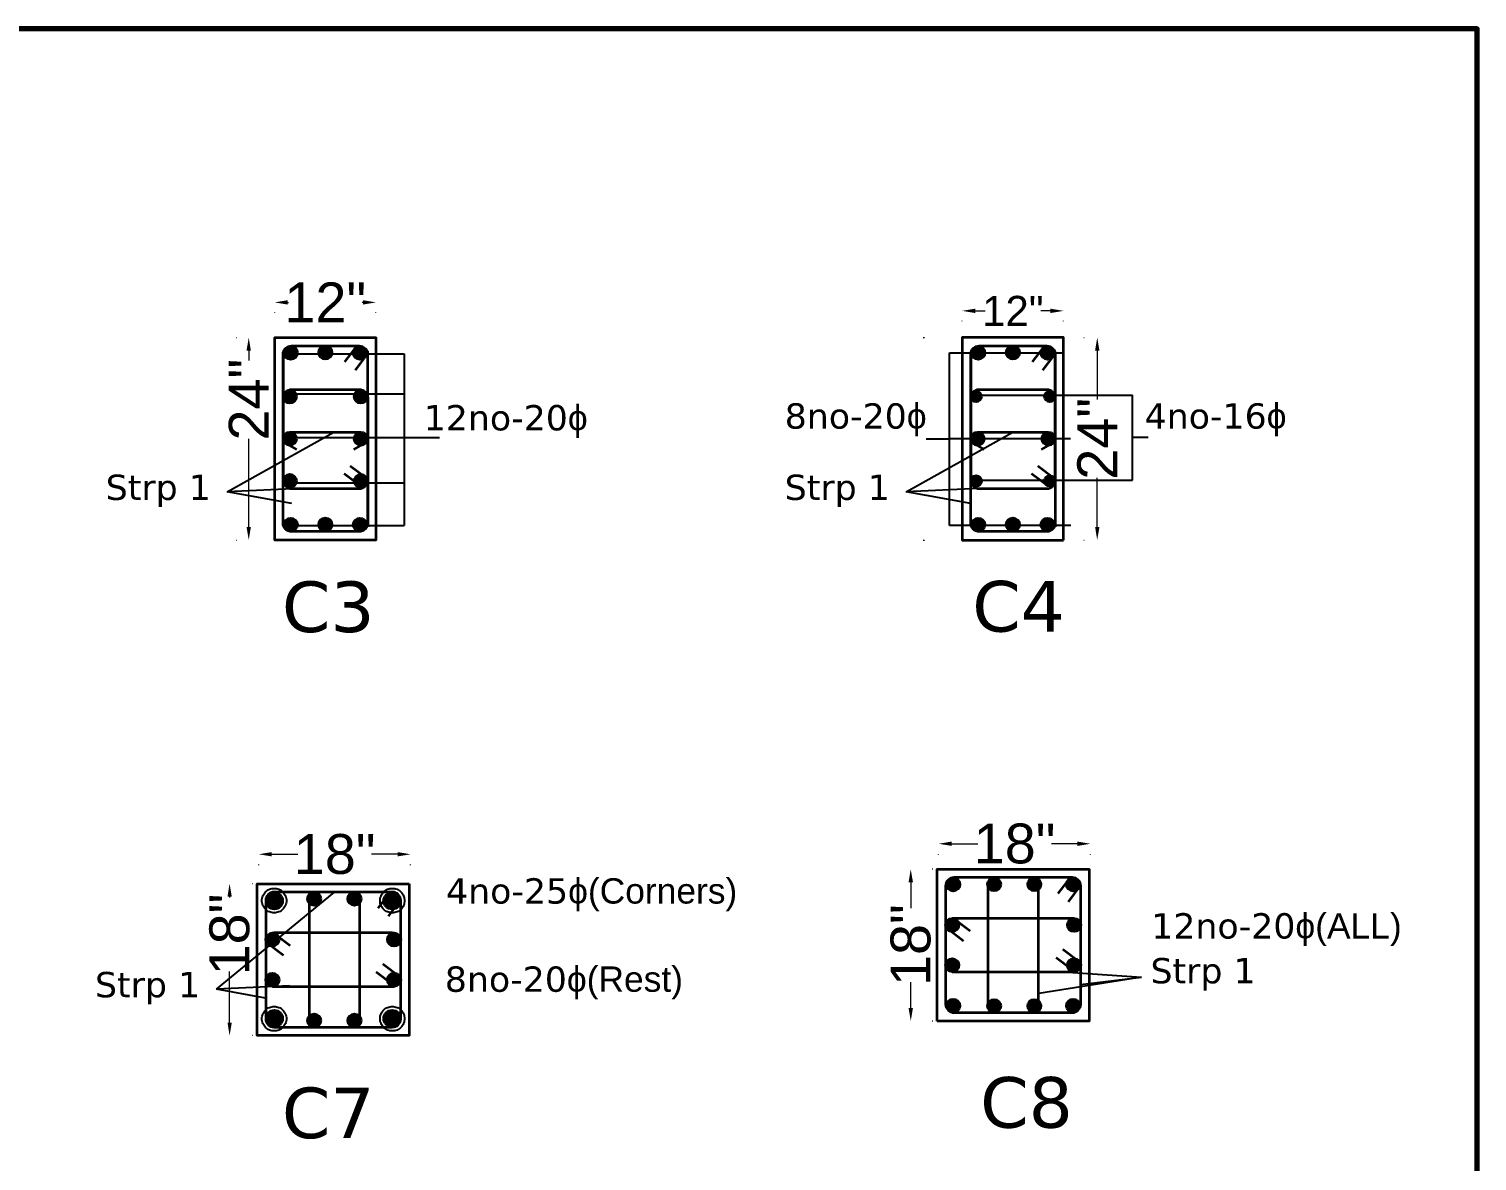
# Model space of a CAD drawing. Header units: feet. Extents: x 15113 to 123217, y -97269 to -8247.
# Drawn here: x 56347 to 56690.1, y -45476.4 to -45208.1 of the extents above; entities that cross this region are included whole.
import ezdxf

# ---------------------------------------------------------------- set-up
doc = ezdxf.new("R2010")
doc.units = ezdxf.units.FT
doc.header["$LTSCALE"] = 50.2
doc.header["$MEASUREMENT"] = 0
doc.header["$PDMODE"] = 3
for name, pattern in [('DASHED', [0.75, 0.5, -0.25]), ('DOT', [0.25, 0, -0.25]), ('PHANTOM2', [1.25, 0.625, -0.125, 0.125, -0.125, 0.125, -0.125])]:
    doc.linetypes.add(name, pattern=pattern)
for name, color, linetype, lineweight in [('drg seal', 250, 'Continuous', 120), ('Str Beam', 10, 'Continuous', 35), ('Str Column', 50, 'Continuous', 35), ('Str LBL', 3, 'Continuous', 35)]:
    doc.layers.add(name, color=color, linetype=linetype, lineweight=lineweight)
doc.layers.add('drg seal txt', color=7, linetype='Continuous')
doc.layers.add('Str grid', color=7, linetype='Continuous', true_color=0x17d337)
doc.layers.add('Str Slab', color=5, linetype='Continuous', lineweight=35, transparency=0.7)
doc.styles.add('5.2 INCH', font='arial.ttf', dxfattribs={"height": 5.2})
doc.styles.add('7.1 INCH', font='arial.ttf', dxfattribs={"height": 7.1})
doc.styles.get("Standard").update_dxf_attribs({"font": 'arial.ttf'})
doc.dimstyles.new('2.2 INCH', dxfattribs={"dimscale": 0, "dimtxt": 5.2, "dimasz": 3.1, "dimexe": 0.18, "dimexo": 1.063, "dimgap": 0.09, "dimtad": 0, "dimdec": 0, "dimzin": 0, "dimdsep": 46, "dimlunit": 4, "dimtxsty": '5.2 INCH', "dimcen": 0, "dimclrd": 230, "dimclre": 230, "dimclrt": 164, "dimadec": 0, "dimazin": 0, "dimtfac": 1, "dimtdec": 0, "dimtofl": 0, "dimtmove": 0, "dimatfit": 3, "dimfxl": 0.5, "dimtolj": 1, "dimtzin": 0, "dimlwd": 15, "dimlwe": 15, "dimarcsym": 0})

# ---------------------------------------------------------------- blocks, each defined once
blk = doc.blocks.new('*D896')
at = {"layer": 'Defpoints', "color": 0, "linetype": 'Continuous', "transparency": 16777216}
for p in [(56429.19, -45272.88), (56405.19, -45276.42), (56429.19, -45276.42)]:
    blk.add_point(p, dxfattribs=at)
at = {"layer": 'Str Column', "color": 230, "linetype": 'DOT', "lineweight": 15, "transparency": 16777216}
for p, q in [((56405.19, -45275.35), (56405.19, -45272.7)), ((56429.19, -45275.35), (56429.19, -45272.7))]:
    blk.add_line(p, q, dxfattribs=at)
at = {"layer": 'Str Column', "color": 230, "lineweight": 15, "transparency": 16777216}
for p, q in [((56408.29, -45272.88), (56408.44, -45272.88)), ((56426.09, -45272.88), (56425.94, -45272.88))]:
    blk.add_line(p, q, dxfattribs=at)
at = {"layer": 'Str Column', "color": 230, "linetype": 'Continuous', "transparency": 16777216}
for points in [[(56408.29, -45272.36), (56408.29, -45273.4), (56405.19, -45272.88)], [(56426.09, -45272.36), (56426.09, -45273.4), (56429.19, -45272.88)]]:
    blk.add_solid(points, dxfattribs=at)
at = {"layer": 'Str Column', "color": 164, "linetype": 'Continuous', "transparency": 16777216, "insert": (56417.19, -45272.88), "char_height": 5.2, "attachment_point": 5, "style": '5.2 INCH'}
blk.add_mtext('\\A1;{\\H1.8182x;12"}', dxfattribs=at)
blk = doc.blocks.new('*D885')
at = {"layer": 'Defpoints', "color": 0, "linetype": 'Continuous', "transparency": 16777216}
for p in [(56395, -45281.21), (56395, -45329.21), (56399.04, -45329.21)]:
    blk.add_point(p, dxfattribs=at)
at = {"layer": 'Str Column', "color": 230, "linetype": 'DOT', "lineweight": 15, "transparency": 16777216}
for p, q in [((56396.06, -45281.21), (56399.22, -45281.21)), ((56396.06, -45329.21), (56399.22, -45329.21))]:
    blk.add_line(p, q, dxfattribs=at)
at = {"layer": 'Str Column', "color": 230, "lineweight": 15, "transparency": 16777216}
for p, q in [((56399.04, -45284.31), (56399.04, -45286.65)), ((56399.04, -45326.11), (56399.04, -45305.21))]:
    blk.add_line(p, q, dxfattribs=at)
at = {"layer": 'Str Column', "color": 230, "linetype": 'Continuous', "transparency": 16777216}
for points in [[(56398.52, -45284.31), (56399.55, -45284.31), (56399.04, -45281.21)], [(56398.52, -45326.11), (56399.55, -45326.11), (56399.04, -45329.21)]]:
    blk.add_solid(points, dxfattribs=at)
at = {"layer": 'Str Column', "color": 164, "linetype": 'Continuous', "transparency": 16777216, "insert": (56399.04, -45295.93), "char_height": 5.2, "attachment_point": 5, "rotation": 90, "style": '5.2 INCH'}
blk.add_mtext('\\A1;{\\H1.8182x;24"}', dxfattribs=at)
blk = doc.blocks.new('*D888')
at = {"layer": 'Defpoints', "color": 0, "linetype": 'Continuous', "transparency": 16777216}
for p in [(56401.41, -45403.69), (56401.41, -45407.3), (56437.41, -45407.3)]:
    blk.add_point(p, dxfattribs=at)
at = {"layer": 'Str Column', "color": 230, "linetype": 'DOT', "lineweight": 15, "transparency": 16777216}
for p, q in [((56401.41, -45406.24), (56401.41, -45403.51)), ((56437.41, -45406.24), (56437.41, -45403.51))]:
    blk.add_line(p, q, dxfattribs=at)
at = {"layer": 'Str Column', "color": 230, "lineweight": 15, "transparency": 16777216}
for p, q in [((56404.51, -45403.69), (56410.66, -45403.69)), ((56434.31, -45403.69), (56428.16, -45403.69))]:
    blk.add_line(p, q, dxfattribs=at)
at = {"layer": 'Str Column', "color": 230, "linetype": 'Continuous', "transparency": 16777216}
for points in [[(56404.51, -45403.17), (56404.51, -45404.2), (56401.41, -45403.69)], [(56434.31, -45403.17), (56434.31, -45404.2), (56437.41, -45403.69)]]:
    blk.add_solid(points, dxfattribs=at)
at = {"layer": 'Str Column', "color": 164, "linetype": 'Continuous', "transparency": 16777216, "insert": (56419.41, -45403.69), "char_height": 5.2, "attachment_point": 5, "style": '5.2 INCH'}
blk.add_mtext('\\A1;{\\H1.8182x;18"}', dxfattribs=at)
blk = doc.blocks.new('*D889')
at = {"layer": 'Defpoints', "color": 0, "linetype": 'Continuous', "transparency": 16777216}
for p in [(56401.07, -45410.67), (56394.51, -45446.67), (56401.07, -45446.67)]:
    blk.add_point(p, dxfattribs=at)
at = {"layer": 'Str Column', "color": 230, "linetype": 'DOT', "lineweight": 15, "transparency": 16777216}
for p, q in [((56400, -45410.67), (56394.33, -45410.67)), ((56400, -45446.67), (56394.33, -45446.67))]:
    blk.add_line(p, q, dxfattribs=at)
at = {"layer": 'Str Column', "color": 230, "lineweight": 15, "transparency": 16777216}
for p, q in [((56394.51, -45413.77), (56394.51, -45413.96)), ((56394.51, -45443.57), (56394.51, -45431.46))]:
    blk.add_line(p, q, dxfattribs=at)
at = {"layer": 'Str Column', "color": 230, "linetype": 'Continuous', "transparency": 16777216}
for points in [[(56394, -45413.77), (56395.03, -45413.77), (56394.51, -45410.67)], [(56394, -45443.57), (56395.03, -45443.57), (56394.51, -45446.67)]]:
    blk.add_solid(points, dxfattribs=at)
at = {"layer": 'Str Column', "color": 164, "linetype": 'Continuous', "transparency": 16777216, "insert": (56394.51, -45422.71), "char_height": 5.2, "attachment_point": 5, "rotation": 90, "style": '5.2 INCH'}
blk.add_mtext('\\A1;{\\H1.8182x;18"}', dxfattribs=at)
blk = doc.blocks.new('*D891')
at = {"layer": 'Defpoints', "color": 0, "linetype": 'Continuous', "transparency": 16777216}
for p in [(56562.54, -45401.2), (56562.54, -45404.81), (56598.54, -45404.81)]:
    blk.add_point(p, dxfattribs=at)
at = {"layer": 'Str Column', "color": 230, "linetype": 'DOT', "lineweight": 15, "transparency": 16777216}
for p, q in [((56562.54, -45403.75), (56562.54, -45401.02)), ((56598.54, -45403.75), (56598.54, -45401.02))]:
    blk.add_line(p, q, dxfattribs=at)
at = {"layer": 'Str Column', "color": 230, "lineweight": 15, "transparency": 16777216}
for p, q in [((56565.64, -45401.2), (56571.79, -45401.2)), ((56595.44, -45401.2), (56589.29, -45401.2))]:
    blk.add_line(p, q, dxfattribs=at)
at = {"layer": 'Str Column', "color": 230, "linetype": 'Continuous', "transparency": 16777216}
for points in [[(56565.64, -45400.68), (56565.64, -45401.71), (56562.54, -45401.2)], [(56595.44, -45400.68), (56595.44, -45401.71), (56598.54, -45401.2)]]:
    blk.add_solid(points, dxfattribs=at)
at = {"layer": 'Str Column', "color": 164, "linetype": 'Continuous', "transparency": 16777216, "insert": (56580.54, -45401.2), "char_height": 5.2, "attachment_point": 5, "style": '5.2 INCH'}
blk.add_mtext('\\A1;{\\H1.8182x;18"}', dxfattribs=at)
blk = doc.blocks.new('*D892')
at = {"layer": 'Defpoints', "color": 0, "linetype": 'Continuous', "transparency": 16777216}
for p in [(56562.19, -45407.22), (56555.93, -45443.22), (56562.19, -45443.22)]:
    blk.add_point(p, dxfattribs=at)
at = {"layer": 'Str Column', "color": 230, "linetype": 'DOT', "lineweight": 15, "transparency": 16777216}
for p, q in [((56561.13, -45407.22), (56555.75, -45407.22)), ((56561.13, -45443.22), (56555.75, -45443.22))]:
    blk.add_line(p, q, dxfattribs=at)
at = {"layer": 'Str Column', "color": 230, "lineweight": 15, "transparency": 16777216}
for p, q in [((56555.93, -45410.32), (56555.93, -45416.47)), ((56555.93, -45440.12), (56555.93, -45433.97))]:
    blk.add_line(p, q, dxfattribs=at)
at = {"layer": 'Str Column', "color": 230, "linetype": 'Continuous', "transparency": 16777216}
for points in [[(56555.41, -45410.32), (56556.45, -45410.32), (56555.93, -45407.22)], [(56555.41, -45440.12), (56556.45, -45440.12), (56555.93, -45443.22)]]:
    blk.add_solid(points, dxfattribs=at)
at = {"layer": 'Str Column', "color": 164, "linetype": 'Continuous', "transparency": 16777216, "insert": (56555.93, -45425.22), "char_height": 5.2, "attachment_point": 5, "rotation": 90, "style": '5.2 INCH'}
blk.add_mtext('\\A1;{\\H1.8182x;18"}', dxfattribs=at)
blk = doc.blocks.new('*D899')
at = {"layer": 'Defpoints', "color": 0, "linetype": 'Continuous', "transparency": 16777216}
for p in [(56592.14, -45274.89), (56568.14, -45278.42), (56592.14, -45278.42)]:
    blk.add_point(p, dxfattribs=at)
at = {"layer": 'Str Column', "color": 230, "linetype": 'DOT', "lineweight": 15, "transparency": 16777216}
for p, q in [((56568.14, -45277.36), (56568.14, -45274.71)), ((56592.14, -45277.36), (56592.14, -45274.71))]:
    blk.add_line(p, q, dxfattribs=at)
at = {"layer": 'Str Column', "color": 230, "lineweight": 15, "transparency": 16777216}
for p, q in [((56571.24, -45274.89), (56573.55, -45274.89)), ((56589.04, -45274.89), (56586.73, -45274.89))]:
    blk.add_line(p, q, dxfattribs=at)
at = {"layer": 'Str Column', "color": 230, "linetype": 'Continuous', "transparency": 16777216}
for points in [[(56571.24, -45274.37), (56571.24, -45275.41), (56568.14, -45274.89)], [(56589.04, -45274.37), (56589.04, -45275.41), (56592.14, -45274.89)]]:
    blk.add_solid(points, dxfattribs=at)
at = {"layer": 'Str Column', "color": 164, "linetype": 'Continuous', "transparency": 16777216, "insert": (56580.14, -45274.89), "char_height": 7.1, "attachment_point": 5, "style": '7.1 INCH'}
blk.add_mtext('\\A1;12"', dxfattribs=at)
blk = doc.blocks.new('*D898')
at = {"layer": 'Defpoints', "color": 0, "linetype": 'Continuous', "transparency": 16777216}
for p in [(56557.95, -45281.21), (56557.95, -45329.21), (56600.12, -45329.21)]:
    blk.add_point(p, dxfattribs=at)
at = {"layer": 'Str Column', "color": 230, "linetype": 'DOT', "lineweight": 15, "transparency": 16777216}
for p, q in [((56559.01, -45281.21), (56600.3, -45281.21)), ((56559.01, -45329.21), (56600.3, -45329.21))]:
    blk.add_line(p, q, dxfattribs=at)
at = {"layer": 'Str Column', "color": 230, "lineweight": 15, "transparency": 16777216}
for p, q in [((56600.12, -45284.31), (56600.12, -45295.93)), ((56600.12, -45326.11), (56600.12, -45314.48))]:
    blk.add_line(p, q, dxfattribs=at)
at = {"layer": 'Str Column', "color": 230, "linetype": 'Continuous', "transparency": 16777216}
for points in [[(56599.61, -45284.31), (56600.64, -45284.31), (56600.12, -45281.21)], [(56599.61, -45326.11), (56600.64, -45326.11), (56600.12, -45329.21)]]:
    blk.add_solid(points, dxfattribs=at)
at = {"layer": 'Str Column', "color": 164, "linetype": 'Continuous', "transparency": 16777216, "insert": (56600.12, -45305.21), "char_height": 5.2, "attachment_point": 5, "rotation": 90, "style": '5.2 INCH'}
blk.add_mtext('\\A1;{\\H1.8182x;24"}', dxfattribs=at)

msp = doc.modelspace()

# ---------------------------------------------------------------- hatches: boundary and pattern name
at = {"layer": 'Str Slab', "linetype": 'DASHED', "transparency": 33554687}
h = msp.add_hatch(color=1, dxfattribs=at)
h.dxf.hatch_style = 1
h.paths.add_polyline_path([(56410.55897, -45284.82939, 1), (56407.40937, -45284.82939, 1)])
h = msp.add_hatch(color=1, dxfattribs=at)
h.dxf.hatch_style = 1
h.paths.add_polyline_path([(56418.76443, -45284.78026, 1), (56415.61483, -45284.78026, 1)])
h = msp.add_hatch(color=1, dxfattribs=at)
h.dxf.hatch_style = 1
h.paths.add_polyline_path([(56423.8203, -45284.82939, 1), (56426.9699, -45284.82939, 1)])
h = msp.add_hatch(color=1, dxfattribs=at)
h.dxf.hatch_style = 1
h.paths.add_polyline_path([(56573.50913, -45284.82939, 1), (56570.35953, -45284.82939, 1)])
h = msp.add_hatch(color=1, dxfattribs=at)
h.dxf.hatch_style = 1
h.paths.add_polyline_path([(56581.71459, -45284.78026, 1), (56578.56499, -45284.78026, 1)])
h = msp.add_hatch(color=1, dxfattribs=at)
h.dxf.hatch_style = 1
h.paths.add_polyline_path([(56589.92006, -45284.82939, 1), (56586.77046, -45284.82939, 1)])
h = msp.add_hatch(color=1, dxfattribs=at)
h.dxf.hatch_style = 1
h.paths.add_polyline_path([(56410.33923, -45295.20546, 1), (56407.18963, -45295.20546, 1)])
h = msp.add_hatch(color=1, dxfattribs=at)
h.dxf.hatch_style = 1
h.paths.add_polyline_path([(56424.04003, -45295.20546, 1), (56427.18963, -45295.20546, 1)])
h = msp.add_hatch(color=1, dxfattribs=at)
h.dxf.hatch_style = 1
h.paths.add_polyline_path([(56572.65939, -45295.20546, 1), (56570.13979, -45295.20546, 1)])
h = msp.add_hatch(color=1, dxfattribs=at)
h.dxf.hatch_style = 1
h.paths.add_polyline_path([(56590.13979, -45295.20546, 1), (56587.62019, -45295.20546, 1)])
h = msp.add_hatch(color=1, dxfattribs=at)
h.dxf.hatch_style = 1
h.paths.add_polyline_path([(56410.33923, -45305.20546, 1), (56407.18963, -45305.20546, 1)])
h = msp.add_hatch(color=1, dxfattribs=at)
h.dxf.hatch_style = 1
h.paths.add_polyline_path([(56424.04003, -45305.20546, 1), (56427.18963, -45305.20546, 1)])
h = msp.add_hatch(color=1, dxfattribs=at)
h.dxf.hatch_style = 1
h.paths.add_polyline_path([(56573.28939, -45305.20546, 1), (56570.13979, -45305.20546, 1)])
h = msp.add_hatch(color=1, dxfattribs=at)
h.dxf.hatch_style = 1
h.paths.add_polyline_path([(56590.13979, -45305.20546, 1), (56586.99019, -45305.20546, 1)])
h = msp.add_hatch(color=1, dxfattribs=at)
h.dxf.hatch_style = 1
h.paths.add_polyline_path([(56410.33923, -45315.20546, 1), (56407.18963, -45315.20546, 1)])
h = msp.add_hatch(color=1, dxfattribs=at)
h.dxf.hatch_style = 1
h.paths.add_polyline_path([(56424.04003, -45315.20546, 1), (56427.18963, -45315.20546, 1)])
h = msp.add_hatch(color=1, dxfattribs=at)
h.dxf.hatch_style = 1
h.paths.add_polyline_path([(56570.13979, -45315.20546, 1), (56572.65939, -45315.20546, 1)])
h = msp.add_hatch(color=1, dxfattribs=at)
h.dxf.hatch_style = 1
h.paths.add_polyline_path([(56587.62019, -45315.20546, 1), (56590.13979, -45315.20546, 1)])
h = msp.add_hatch(color=1, dxfattribs=at)
h.dxf.hatch_style = 1
h.paths.add_polyline_path([(56410.55897, -45325.58154, 1), (56407.40937, -45325.58154, 1)])
h = msp.add_hatch(color=1, dxfattribs=at)
h.dxf.hatch_style = 1
h.paths.add_polyline_path([(56418.76443, -45325.53241, 1), (56415.61483, -45325.53241, 1)])
h = msp.add_hatch(color=1, dxfattribs=at)
h.dxf.hatch_style = 1
h.paths.add_polyline_path([(56423.8203, -45325.58154, 1), (56426.9699, -45325.58154, 1)])
h = msp.add_hatch(color=1, dxfattribs=at)
h.dxf.hatch_style = 1
h.paths.add_polyline_path([(56570.35953, -45325.58154, 1), (56573.50913, -45325.58154, 1)])
h = msp.add_hatch(color=1, dxfattribs=at)
h.dxf.hatch_style = 1
h.paths.add_polyline_path([(56578.56499, -45325.53241, 1), (56581.71459, -45325.53241, 1)])
h = msp.add_hatch(color=1, dxfattribs=at)
h.dxf.hatch_style = 1
h.paths.add_polyline_path([(56586.77046, -45325.58154, 1), (56589.92006, -45325.58154, 1)])
h = msp.add_hatch(color=1, dxfattribs=at)
h.dxf.hatch_style = 1
h.paths.add_polyline_path([(56567.56339, -45410.84068, 1), (56564.41379, -45410.84068, 1)])
h = msp.add_hatch(color=1, dxfattribs=at)
h.dxf.hatch_style = 1
h.paths.add_polyline_path([(56574.10949, -45410.8012, 1), (56577.25909, -45410.8012, 1)])
h = msp.add_hatch(color=1, dxfattribs=at)
h.dxf.hatch_style = 1
h.paths.add_polyline_path([(56583.63414, -45410.8012, 1), (56586.78374, -45410.8012, 1)])
h = msp.add_hatch(color=1, dxfattribs=at)
h.dxf.hatch_style = 1
h.paths.add_polyline_path([(56595.97432, -45410.84068, 1), (56592.82472, -45410.84068, 1)])
h = msp.add_hatch(color=1, dxfattribs=at)
h.dxf.hatch_style = 1
h.paths.add_polyline_path([(56407.07802, -45414.71647, 1), (56403.14102, -45414.71647, 1)])
h = msp.add_hatch(color=1, dxfattribs=at)
h.dxf.hatch_style = 1
h.paths.add_polyline_path([(56412.98272, -45414.2538, 1), (56416.13232, -45414.2538, 1)])
h = msp.add_hatch(color=1, dxfattribs=at)
h.dxf.hatch_style = 1
h.paths.add_polyline_path([(56422.50737, -45414.2538, 1), (56425.65697, -45414.2538, 1)])
h = msp.add_hatch(color=1, dxfattribs=at)
h.dxf.hatch_style = 1
h.paths.add_polyline_path([(56434.99356, -45414.71647, 1), (56431.05656, -45414.71647, 1)])
h = msp.add_hatch(color=1, dxfattribs=at)
h.dxf.hatch_style = 1
h.paths.add_polyline_path([(56567.34365, -45420.45443, 1), (56564.19405, -45420.45443, 1)])
h = msp.add_hatch(color=1, dxfattribs=at)
h.dxf.hatch_style = 1
h.paths.add_polyline_path([(56596.19405, -45420.45443, 1), (56593.04445, -45420.45443, 1)])
h = msp.add_hatch(color=1, dxfattribs=at)
h.dxf.hatch_style = 1
h.paths.add_polyline_path([(56406.21689, -45423.90702, 1), (56403.06729, -45423.90702, 1)])
h = msp.add_hatch(color=1, dxfattribs=at)
h.dxf.hatch_style = 1
h.paths.add_polyline_path([(56431.91769, -45423.90702, 1), (56435.06729, -45423.90702, 1)])
h = msp.add_hatch(color=1, dxfattribs=at)
h.dxf.hatch_style = 1
h.paths.add_polyline_path([(56567.34365, -45429.97908, 1), (56564.19405, -45429.97908, 1)])
h = msp.add_hatch(color=1, dxfattribs=at)
h.dxf.hatch_style = 1
h.paths.add_polyline_path([(56596.19405, -45429.97908, 1), (56593.04445, -45429.97908, 1)])
h = msp.add_hatch(color=1, dxfattribs=at)
h.dxf.hatch_style = 1
h.paths.add_polyline_path([(56406.21689, -45433.43168, 1), (56403.06729, -45433.43168, 1)])
h = msp.add_hatch(color=1, dxfattribs=at)
h.dxf.hatch_style = 1
h.paths.add_polyline_path([(56431.91769, -45433.43168, 1), (56435.06729, -45433.43168, 1)])
h = msp.add_hatch(color=1, dxfattribs=at)
h.dxf.hatch_style = 1
h.paths.add_polyline_path([(56564.41379, -45439.59283, 1), (56567.56339, -45439.59283, 1)])
h = msp.add_hatch(color=1, dxfattribs=at)
h.dxf.hatch_style = 1
h.paths.add_polyline_path([(56577.25909, -45439.6516, 1), (56574.10949, -45439.6516, 1)])
h = msp.add_hatch(color=1, dxfattribs=at)
h.dxf.hatch_style = 1
h.paths.add_polyline_path([(56586.78374, -45439.6516, 1), (56583.63414, -45439.6516, 1)])
h = msp.add_hatch(color=1, dxfattribs=at)
h.dxf.hatch_style = 1
h.paths.add_polyline_path([(56592.82472, -45439.59283, 1), (56595.97432, -45439.59283, 1)])
h = msp.add_hatch(color=1, dxfattribs=at)
h.dxf.hatch_style = 1
h.paths.add_polyline_path([(56407.07802, -45442.62223, 1), (56403.14102, -45442.62223, 1)])
h = msp.add_hatch(color=1, dxfattribs=at)
h.dxf.hatch_style = 1
h.paths.add_polyline_path([(56416.13232, -45443.1042, 1), (56412.98272, -45443.1042, 1)])
h = msp.add_hatch(color=1, dxfattribs=at)
h.dxf.hatch_style = 1
h.paths.add_polyline_path([(56425.65697, -45443.1042, 1), (56422.50737, -45443.1042, 1)])
h = msp.add_hatch(color=1, dxfattribs=at)
h.dxf.hatch_style = 1
h.paths.add_polyline_path([(56434.99356, -45442.62223, 1), (56431.05656, -45442.62223, 1)])

# ---------------------------------------------------------------- linework, layer by layer
at = {"layer": 'drg seal', "lineweight": 70}
msp.add_lwpolyline([(56690.12539, -45727.14025), (56690.12539, -45208.07346), (56003.79415, -45208.07346), (56003.79415, -45727.14025), (56690.03195, -45727.14025)], dxfattribs=at)
at = {"layer": 'Str Beam'}
for p, q in [((56424.66987, -45283.20546), (56421.74315, -45286.99639)), ((56587.62003, -45283.20546), (56584.69332, -45286.99639)), ((56427.16241, -45285.02572), (56424.23496, -45288.92014)), ((56590.11257, -45285.02572), (56587.18512, -45288.92014)), ((56421.62372, -45313.46062), (56425.51814, -45316.38807)), ((56423.10101, -45311.6568), (56426.99543, -45314.58425)), ((56584.57388, -45313.46062), (56588.4683, -45316.38807)), ((56586.05117, -45311.6568), (56589.94559, -45314.58425)), ((56593.67429, -45409.21676), (56590.74758, -45413.00768)), ((56596.16683, -45411.03702), (56593.23938, -45414.93143)), ((56432.54753, -45412.66935), (56429.62081, -45416.46027)), ((56435.04006, -45414.48961), (56432.11261, -45418.38403)), ((56564.52461, -45421.24271), (56568.41903, -45424.17016)), ((56566.10326, -45418.91555), (56569.99768, -45421.843)), ((56403.39785, -45424.6953), (56407.29227, -45427.62275)), ((56404.9765, -45422.36814), (56408.87092, -45425.29559)), ((56590.37102, -45428.13569), (56594.26544, -45431.06314)), ((56591.95776, -45426.17886), (56595.85218, -45429.10631)), ((56429.24426, -45431.58829), (56433.13867, -45434.51574)), ((56430.831, -45429.63145), (56434.72541, -45432.5589))]:
    msp.add_line(p, q, dxfattribs=at)
at = {"layer": 'Str Column', "color": 1, "linetype": 'Continuous'}
for p, q in [((56408.76443, -45303.63066), (56425.61483, -45303.63066)), ((56571.71459, -45303.63066), (56588.56499, -45303.63066)), ((56410.43099, -45307.76897), (56408.76443, -45306.78026)), ((56423.94827, -45307.76897), (56425.61483, -45306.78026)), ((56573.38116, -45307.76897), (56571.71459, -45306.78026)), ((56586.89843, -45307.76897), (56588.56499, -45306.78026)), ((56565.76885, -45431.55388), (56594.61925, -45431.55388)), ((56404.64209, -45435.00648), (56433.49249, -45435.00648))]:
    msp.add_line(p, q, dxfattribs=at)
at = {"layer": 'Str Column', "linetype": 'Continuous'}
for points in [[(56429.18963, -45305.20546), (56429.18963, -45329.20546), (56405.18963, -45329.20546), (56405.18963, -45305.20546), (56405.18963, -45281.20546), (56429.18963, -45281.20546)], [(56592.13979, -45329.20546), (56592.13979, -45281.20546), (56568.13979, -45281.20546), (56568.13979, -45329.20468)], [(56562.19405, -45443.21676), (56562.19405, -45407.21676), (56598.19405, -45407.21676), (56598.19405, -45443.21676)], [(56437.06729, -45410.66935), (56437.06729, -45446.66935), (56401.06729, -45446.66935), (56401.06729, -45410.66935)]]:
    msp.add_lwpolyline(points, close=True, dxfattribs=at)
at = {"layer": 'Str Column', "color": 1, "linetype": 'Continuous'}
for points in [[(56427.18963, -45305.20546), (56427.18963, -45325.20546, -0.414213562), (56425.18963, -45327.20546), (56409.18963, -45327.20546, -0.414213562), (56407.18963, -45325.20546), (56407.18963, -45305.20546), (56407.18963, -45285.20546, -0.414213562), (56409.18963, -45283.20546), (56425.18963, -45283.20546, -0.414213562), (56427.18963, -45285.20546)], [(56427.18963, -45305.20546), (56427.18963, -45325.20546, -0.414213562), (56425.18963, -45327.20546), (56409.18963, -45327.20546, -0.414213562), (56407.18963, -45325.20546), (56407.18963, -45305.20546), (56407.18963, -45285.20546, -0.414213562), (56409.18963, -45283.20546), (56425.18963, -45283.20546, -0.414213562), (56427.18963, -45285.20546)], [(56590.13979, -45305.20546), (56590.13979, -45325.20546, -0.414213562), (56588.13979, -45327.20546), (56572.13979, -45327.20546, -0.414213562), (56570.13979, -45325.20546), (56570.13979, -45305.20546), (56570.13979, -45285.20546, -0.414213562), (56572.13979, -45283.20546), (56588.13979, -45283.20546, -0.414213562), (56590.13979, -45285.20546)], [(56596.19405, -45411.21676, 0.414213562), (56594.19405, -45409.21676), (56566.19405, -45409.21676, 0.414213562), (56564.19405, -45411.21676), (56564.19405, -45439.21676, 0.414213562), (56566.19405, -45441.21676), (56594.19405, -45441.21676, 0.414213562), (56596.19405, -45439.21676)], [(56576.17193, -45441.21676), (56584.21618, -45441.21676, 0.414213562), (56586.21618, -45439.21676), (56586.21618, -45411.21676, 0.414213562), (56584.21618, -45409.21676), (56576.17193, -45409.21676, 0.414213562), (56574.17193, -45411.21676), (56574.17193, -45439.21676, 0.414213562)], [(56435.06729, -45414.66935, 0.414213562), (56433.06729, -45412.66935), (56405.06729, -45412.66935, 0.414213562), (56403.06729, -45414.66935), (56403.06729, -45442.66935, 0.414213562), (56405.06729, -45444.66935), (56433.06729, -45444.66935, 0.414213562), (56435.06729, -45442.66935)], [(56415.33646, -45444.66935), (56423.38071, -45444.66935, 0.414213562), (56425.38071, -45442.66935), (56425.38071, -45414.66935, 0.414213562), (56423.38071, -45412.66935), (56415.33646, -45412.66935, 0.414213562), (56413.33646, -45414.66935), (56413.33646, -45442.66935, 0.414213562)]]:
    msp.add_lwpolyline(points, format="xyb", close=True, dxfattribs=at)
for points in [[(56407.22846, -45284.9164), (56407.22846, -45294.99822), (56407.22846, -45314.99822, 0.414213562), (56409.22846, -45316.99822), (56425.22846, -45316.99822, 0.414213562), (56427.22846, -45314.99822), (56427.22846, -45294.99822), (56427.22846, -45284.46289)], [(56570.17862, -45284.9164), (56570.17862, -45294.99822), (56570.17862, -45314.99822, 0.414213562), (56572.17862, -45316.99822), (56588.17862, -45316.99822, 0.414213562), (56590.17862, -45314.99822), (56590.17862, -45294.99822), (56590.17862, -45284.46289)], [(56407.22846, -45325.59763), (56407.22846, -45315.51582), (56407.22846, -45295.51582, -0.414213562), (56409.22846, -45293.51582), (56425.22846, -45293.51582, -0.414213562), (56427.22846, -45295.51582), (56427.22846, -45315.51582), (56427.22846, -45326.05115)], [(56570.17862, -45325.59763), (56570.17862, -45315.51582), (56570.17862, -45295.51582, -0.414213562), (56572.17862, -45293.51582), (56588.17862, -45293.51582, -0.414213562), (56590.17862, -45295.51582), (56590.17862, -45315.51582), (56590.17862, -45326.05115)], [(56595.09932, -45430.70728, 0.282440318), (56596.19405, -45428.92388), (56596.19405, -45420.87963, 0.414213562), (56594.19405, -45418.87963), (56566.19405, -45418.87963, 0.414213562), (56564.19405, -45420.87963), (56564.19405, -45428.92388, 0.414213562), (56566.19405, -45430.92388)], [(56433.97255, -45434.15987, 0.282440318), (56435.06729, -45432.37648), (56435.06729, -45424.33222, 0.414213562), (56433.06729, -45422.33222), (56405.06729, -45422.33222, 0.414213562), (56403.06729, -45424.33222), (56403.06729, -45432.37648, 0.414213562), (56405.06729, -45434.37648)]]:
    msp.add_lwpolyline(points, format="xyb", dxfattribs=at)
at = {"layer": 'Str grid', "color": 0, "linetype": 'PHANTOM2', "ltscale": 150}
for p, q in [((56409.22846, -45285.10093), (56435.91401, -45285.10093)), ((56435.91401, -45285.10093), (56435.91401, -45325.72977)), ((56565.10569, -45325.78295), (56565.10569, -45284.85382)), ((56565.10569, -45284.85382), (56592.13979, -45284.85382)), ((56409.22846, -45294.58333), (56435.91401, -45294.58333)), ((56570.17862, -45294.89511), (56608.49163, -45294.89511)), ((56608.49163, -45314.99822), (56608.49163, -45294.89511)), ((56393.92598, -45317.77818), (56419.22846, -45303.63066)), ((56554.83731, -45317.77818), (56580.13979, -45303.63066)), ((56408.8083, -45304.91702), (56444.23531, -45304.91702)), ((56435.91401, -45304.91702), (56435.91401, -45304.91702)), ((56565.10569, -45305.31838), (56559.54347, -45305.31838)), ((56593.80553, -45305.20135), (56565.06686, -45305.20135)), ((56612.19991, -45304.94667), (56608.49163, -45304.94667)), ((56570.17862, -45314.99822), (56608.49163, -45314.99822)), ((56411.26728, -45316.99822), (56393.92598, -45317.77818)), ((56409.26728, -45320.55673), (56393.92598, -45317.77818)), ((56409.22846, -45315.63626), (56435.91401, -45315.63626)), ((56572.17862, -45316.99822), (56554.83731, -45317.77818)), ((56570.17862, -45320.55673), (56554.83731, -45317.77818)), ((56409.22846, -45325.72977), (56435.91401, -45325.72977)), ((56593.84435, -45325.78295), (56565.10569, -45325.78295)), ((56391.38604, -45435.65519), (56419.35858, -45412.66935)), ((56562.19405, -45411.21676), (56562.19405, -45411.21676)), ((56590.83178, -45431.44883), (56610.58149, -45432.82332)), ((56408.72735, -45434.87524), (56391.38604, -45435.65519)), ((56610.58149, -45432.82332), (56586.29513, -45436.67446)), ((56596.15719, -45434.57436), (56610.58149, -45432.82332)), ((56403.00858, -45437.76022), (56391.38604, -45435.65519))]:
    msp.add_line(p, q, dxfattribs=at)
for centre in [(56405.06729, -45414.66935), (56433.06729, -45414.66935), (56405.06729, -45442.66935), (56433.06729, -45442.66935)]:
    msp.add_circle(centre, 2.9032, dxfattribs=at)
at = {"layer": 'Str Slab', "color": 1, "linetype": 'Continuous'}
for centre, radius in [((56408.98417, -45284.82939), 1.5748), ((56417.18963, -45284.78026), 1.5748), ((56425.3951, -45284.82939), 1.5748), ((56571.93433, -45284.82939), 1.5748), ((56580.13979, -45284.78026), 1.5748), ((56588.34526, -45284.82939), 1.5748), ((56408.76443, -45295.20546), 1.5748), ((56425.61483, -45295.20546), 1.5748), ((56571.39959, -45295.20546), 1.2598), ((56588.87999, -45295.20546), 1.2598), ((56408.76443, -45305.20546), 1.5748), ((56425.61483, -45305.20546), 1.5748), ((56571.71459, -45305.20546), 1.5748), ((56588.56499, -45305.20546), 1.5748), ((56408.76443, -45315.20546), 1.5748), ((56425.61483, -45315.20546), 1.5748), ((56571.39959, -45315.20546), 1.2598), ((56588.87999, -45315.20546), 1.2598), ((56408.98417, -45325.58154), 1.5748), ((56417.18963, -45325.53241), 1.5748), ((56425.3951, -45325.58154), 1.5748), ((56571.93433, -45325.58154), 1.5748), ((56580.13979, -45325.53241), 1.5748), ((56588.34526, -45325.58154), 1.5748), ((56565.98859, -45410.84068), 1.5748), ((56575.68429, -45410.8012), 1.5748), ((56585.20894, -45410.8012), 1.5748), ((56594.39952, -45410.84068), 1.5748), ((56405.10952, -45414.71647), 1.9685), ((56414.55752, -45414.2538), 1.5748), ((56424.08217, -45414.2538), 1.5748), ((56433.02506, -45414.71647), 1.9685), ((56565.76885, -45420.45443), 1.5748), ((56594.61925, -45420.45443), 1.5748), ((56404.64209, -45423.90702), 1.5748), ((56433.49249, -45423.90702), 1.5748), ((56565.76885, -45429.97908), 1.5748), ((56594.61925, -45429.97908), 1.5748), ((56404.64209, -45433.43168), 1.5748), ((56433.49249, -45433.43168), 1.5748), ((56565.98859, -45439.59283), 1.5748), ((56575.68429, -45439.6516), 1.5748), ((56585.20894, -45439.6516), 1.5748), ((56594.39952, -45439.59283), 1.5748), ((56405.10952, -45442.62223), 1.9685), ((56414.55752, -45443.1042), 1.5748), ((56424.08217, -45443.1042), 1.5748), ((56433.02506, -45442.62223), 1.9685)]:
    msp.add_circle(centre, radius, dxfattribs=at)

# ---------------------------------------------------------------- texts
at = {"layer": 'drg seal txt', "lineweight": 53, "char_height": 6, "attachment_point": 1}
for s, insert in [('{\\fVerdana|b0|i0|c0|p34;12no-20}ϕ', (56440.5016, -45297.21898)), ('{\\fVerdana|b0|i0|c0|p34;8no-20}ϕ', (56526.06047, -45296.79985)), ('{\\fVerdana|b0|i0|c0|p34;4no-16}ϕ', (56611.34887, -45296.79985)), ('{\\fVerdana|b0|i0|c0|p34;Strp 1}', (56365.14914, -45313.70537)), ('{\\fVerdana|b0|i0|c0|p34;Strp 1}', (56526.06047, -45313.70537)), ('{\\fVerdana|b0|i0|c0|p34;4no-25}ϕ(Corners)', (56445.79898, -45409.37667)), ('{\\fVerdana|b0|i0|c0|p34;12no-20}ϕ(ALL)', (56612.91514, -45417.65774)), ('{\\fVerdana|b0|i0|c0|p34;Strp 1}', (56612.74483, -45428.28327)), ('{\\fVerdana|b0|i0|c0|p34;Strp 1}', (56362.6092, -45431.58239)), ('{\\fVerdana|b0|i0|c0|p34;8no-20}ϕ(Rest)', (56445.50813, -45430.28018))]:
    msp.add_mtext(s, dxfattribs=dict(at, insert=insert))
at = {"layer": 'Str LBL', "color": 3, "char_height": 12, "width": 56.3552661, "attachment_point": 1}
for s, insert in [('{\\fVerdana|b0|i0|c0|p34;C3}', (56406.89696, -45339.01618)), ('{\\fVerdana|b0|i0|c0|p34;C4}', (56570.48921, -45338.90604)), ('{\\fVerdana|b0|i0|c0|p34;C7}', (56406.89817, -45458.97913)), ('{\\fVerdana|b0|i0|c0|p34;C8}', (56572.37024, -45456.49384))]:
    msp.add_mtext(s, dxfattribs=dict(at, insert=insert))

# ---------------------------------------------------------------- dimensions: what is measured, and where the dimension line sits
at = {"layer": 'Str Column', "color": 3, "linetype": 'Continuous'}
for base, p1, p2, text, override, picture, middle in [((56429.18963, -45272.88153), (56405.18963, -45276.416), (56429.18963, -45276.416), '{\\H1.8182x;12"}', {"dimscale": 1}, '*D896', (56417.18963, -45272.88153)), ((56592.13979, -45274.88905), (56568.13979, -45278.42351), (56592.13979, -45278.42351), '12"', {"dimscale": 1, "dimtxsty": '7.1 INCH'}, '*D899', (56580.13979, -45274.88905)), ((56562.53837, -45401.197), (56598.53837, -45404.80936), (56562.53837, -45404.80936), '{\\H1.8182x;18"}', {"dimscale": 1}, '*D891', (56580.53837, -45401.197)), ((56401.4116, -45403.68595), (56437.4116, -45407.29831), (56401.4116, -45407.29831), '{\\H1.8182x;18"}', {"dimscale": 1}, '*D888', (56419.4116, -45403.68595))]:
    dim = msp.add_linear_dim(base=base, p1=p1, p2=p2, text=text, dimstyle='2.2 INCH', override=override, dxfattribs=at)
    dim.commit()
    dim.dimension.update_dxf_attribs({"geometry": picture, "text_midpoint": middle})
for base, p1, p2, text, picture, middle in [((56399.03572, -45329.20546), (56394.99861, -45281.20546), (56394.99861, -45329.20546), '{\\H1.8182x;24"}', '*D885', (56399.03572, -45295.92847)), ((56600.12315, -45329.20546), (56557.94877, -45281.20546), (56557.94877, -45329.20546), '{\\H1.8182x;24"}', '*D898', (56600.12315, -45305.20546)), ((56555.92942, -45443.21676), (56562.19405, -45407.21676), (56562.19405, -45443.21676), '{\\H1.8182x;18"}', '*D892', (56555.92942, -45425.21676)), ((56394.51346, -45446.66935), (56401.06729, -45410.66935), (56401.06729, -45446.66935), '{\\H1.8182x;18"}', '*D889', (56394.51346, -45422.71346))]:
    dim = msp.add_linear_dim(base=base, p1=p1, p2=p2, angle=90, text=text, dimstyle='2.2 INCH', override={"dimscale": 1}, dxfattribs=at)
    dim.commit()
    dim.dimension.update_dxf_attribs({"geometry": picture, "text_midpoint": middle, "dimtype": 160})

doc.saveas('drawing.dxf')
